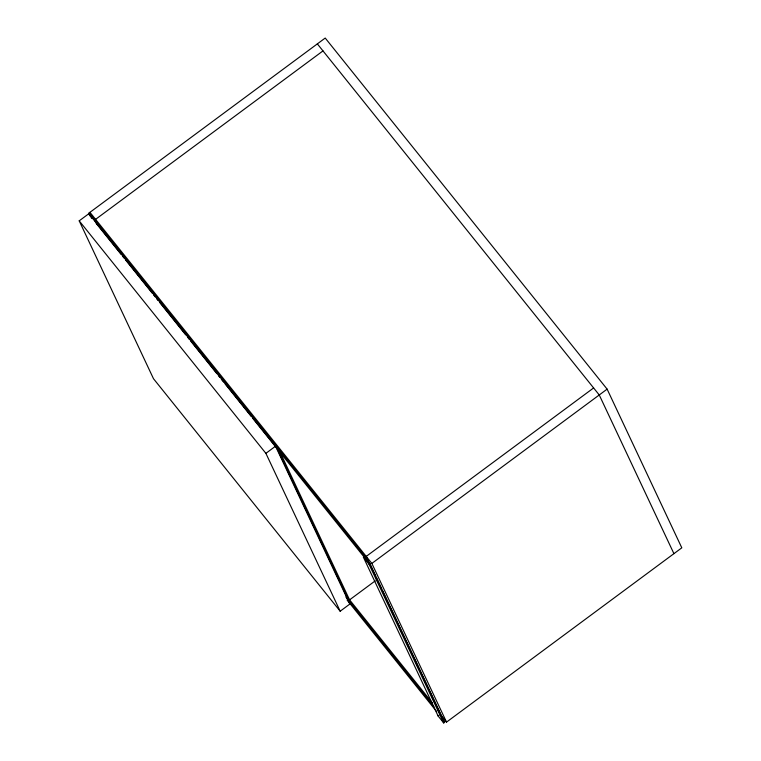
<?xml version="1.0" encoding="UTF-8"?>
<svg xmlns="http://www.w3.org/2000/svg" width="761" height="761" viewBox="0 0 761 761"><rect width="100%" height="100%" fill="white"/><g stroke="black" fill="none" stroke-linecap="round" stroke-linejoin="round"><path stroke-width="1.14" d="M91.596 218.35L89.075 212.985L325.213 38.05L607.126 389.137L681.799 547.825L446.526 722.113L440.885 715.093L382.364 590.717M79.201 220.842L88.828 213.717L275.511 446.212L349.803 604.082L340.177 611.216L153.494 378.712L79.201 220.842L265.893 453.347L340.177 611.216M322.987 50.901L94.706 220.005L96.733 224.295M265.893 453.347L275.511 446.212M278.355 448.495L277.48 449.152L348.709 600.505L375.249 580.843M363.406 557.242L364.281 556.595L369.913 563.625L444.586 722.303L443.711 722.95L438.07 715.93L363.406 557.242L369.037 564.272L443.711 722.95M366.45 558.213L367.944 560.067L367.068 560.714L365.347 557.052L593.618 387.948M369.037 564.272L369.913 563.625M446.526 722.113L371.853 563.425L607.126 389.137M438.288 712.077L439.164 711.43L437.68 709.575M438.07 715.93L438.945 715.283M317.347 43.881L599.249 394.969L673.923 553.656M89.95 212.338L371.853 563.425M89.075 212.985L365.347 557.052M97.18 224.6L120.97 254.222M122.454 256.077L123.938 257.931M125.432 259.786L152.2 293.118M153.684 294.964L155.168 296.819M156.652 298.673L158.145 300.528M159.629 302.374L185.655 334.783M187.881 337.561L189.375 339.416M190.859 341.27L216.875 373.67M218.369 375.525L219.853 377.38M221.337 379.225L223.572 382.012M225.056 383.858L251.082 416.267M252.566 418.122L365.575 558.869M349.204 599.383L432.476 703.097M345.884 596.995L433.827 706.522M347.073 599.991L436.291 711.107M442.474 719.668L444.586 722.303M366.212 556.405L375.297 575.706M376.305 577.846L381.356 588.576M364.281 556.595L365.29 558.745M279.363 450.645L349.575 599.858M88.828 213.717L89.836 215.867"/></g></svg>
